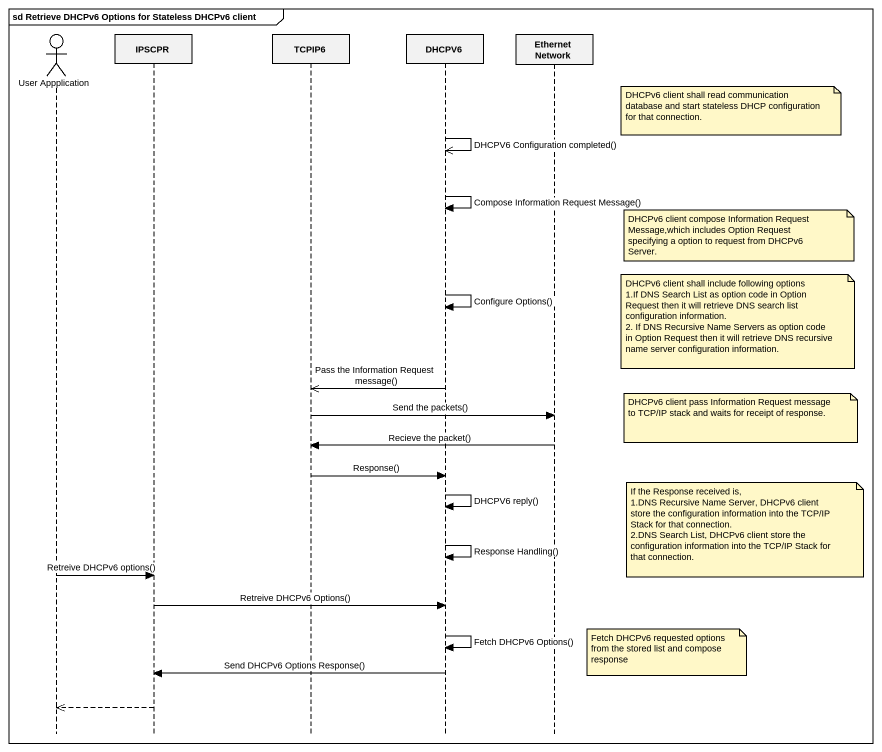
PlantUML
@startuml
mainframe sd Retrieve DHCPv6 Options for Stateless DHCPv6 client
hide footbox
actor "User Appplication" as User_Appplication
participant IPSCPR
participant TCPIP6
participant DHCPV6
participant "Ethernet Network" as Ethernet_Network

note right of Ethernet_Network : DHCPv6 client shall read communication database and start stateless DHCP configuration for that connection.
DHCPV6 ->> DHCPV6 : DHCPV6 Configuration completed()
DHCPV6 -> DHCPV6 : Compose Information Request Message()
note right of Ethernet_Network : DHCPv6 client compose Information Request Message,which includes Option Request specifying a option to request from DHCPv6 Server.
DHCPV6 -> DHCPV6 : Configure Options()
note right of Ethernet_Network
  DHCPv6 client shall include following options
  1.If DNS Search List as option code in Option Request then it will retrieve DNS search list configuration information.
  2. If DNS Recursive Name Servers as option code in Option Request then it will retrieve DNS recursive name server configuration information.
end note
DHCPV6 ->> TCPIP6 : Pass the Information Request message()
TCPIP6 -> Ethernet_Network : Send the packets()
note right of Ethernet_Network : DHCPv6 client pass Information Request message to TCP/IP stack and waits for receipt of response.
Ethernet_Network -> TCPIP6 : Recieve the packet()
TCPIP6 -> DHCPV6 : Response()
DHCPV6 -> DHCPV6 : DHCPV6 reply()
note right of Ethernet_Network
  If the Response received is,
  1.DNS Recursive Name Server, DHCPv6 client store the configuration information into the TCP/IP Stack for that connection.
  2.DNS Search List, DHCPv6 client store the configuration information into the TCP/IP Stack for that connection.
end note
DHCPV6 -> DHCPV6 : Response Handling()
User_Appplication -> IPSCPR : Retreive DHCPv6 options()
IPSCPR -> DHCPV6 : Retreive DHCPv6 Options()
DHCPV6 -> DHCPV6 : Fetch DHCPv6 Options()
note right of Ethernet_Network : Fetch DHCPv6 requested options from the stored list and compose response
DHCPV6 -> IPSCPR : Send DHCPv6 Options Response()
IPSCPR -->> User_Appplication
@enduml
